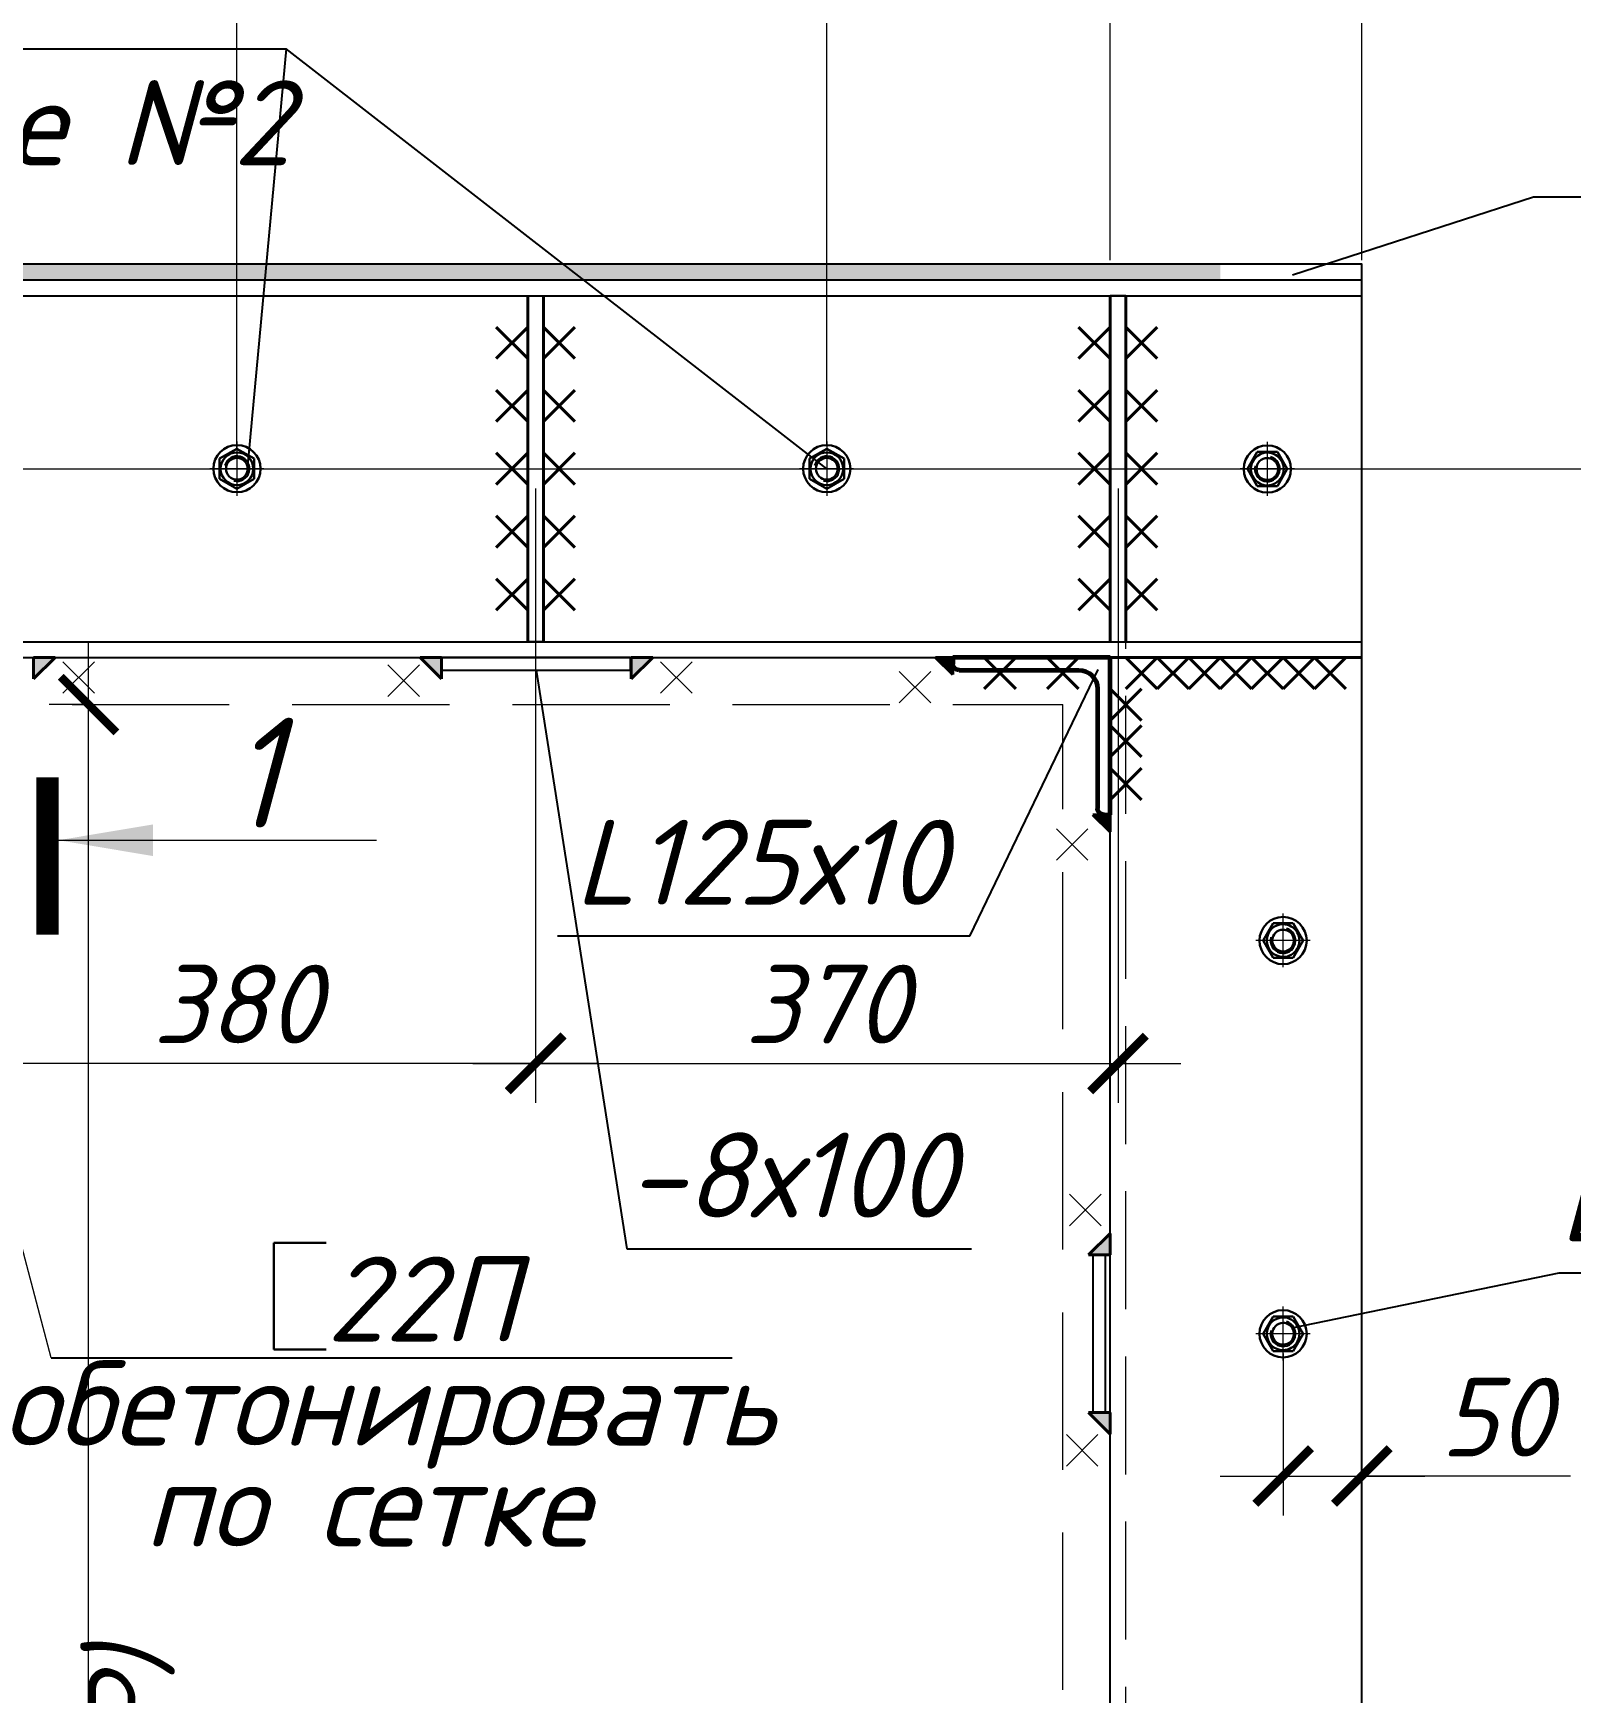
# Model space of a CAD drawing. Header units: millimetres. Extents: x 749182 to 2267578, y 70462 to 311449.
# Drawn here: x 2072604 to 2073581, y 119859 to 120914 of the extents above; entities that cross this region are included whole.
import ezdxf
from ezdxf.enums import TextEntityAlignment as Align

# ---------------------------------------------------------------- set-up
doc = ezdxf.new("R2010")
doc.units = ezdxf.units.MM
for name, pattern in [('015-60-22-12-0682-ПЗУ-20_П_изм1$0$K5LT_AXLED_REINFORCED', [13, 8, -2, 1, -2]), ('ГОСТ 2.303 4', [7, 5, -2, 0]), ('осеваяX2', [4, 2.5, -0.5, 0.5, -0.5])]:
    doc.linetypes.add(name, pattern=pattern)
doc.layers.get('Defpoints').update_dxf_attribs({"color": 255})
for name, color, linetype, lineweight in [('1Стены', 252, 'Continuous', 25), ('Оси', 165, 'осеваяX2', 13), ('Размер', 7, 'Continuous', 13), ('размеры', 7, 'Continuous', 9), ('Размеры КР', 164, 'Continuous', 9), ('сварка', 156, 'Continuous', 9), ('Стены', 184, 'Continuous', 40)]:
    doc.layers.add(name, color=color, linetype=linetype, lineweight=lineweight)
for name, color, linetype in [('VPORTS', 7, 'Continuous'), ('металл', 124, 'Continuous'), ('Текст', 7, 'Continuous'), ('Штриховка', 252, 'Continuous')]:
    doc.layers.add(name, color=color, linetype=linetype)
doc.styles.add('GOST 2.304_new', font='isocpeur.ttf', dxfattribs={"width": 0.9, "oblique": 15})
doc.styles.add('М2', font='isocpeui.ttf')
doc.dimstyles.new('SPDS', dxfattribs={"dimscale": 25, "dimtxt": 2.5, "dimasz": 1.77, "dimexe": 1.25, "dimexo": 0.625, "dimtad": 1, "dimdec": 0, "dimrnd": 0.001, "dimtxsty": 'GOST 2.304_new', "dimblk": 'ARCHTICK', "dimcen": 2.5, "dimdle": 2, "dimclrt": 256, "dimazin": 2, "dimtfac": 0.75, "dimtdec": 0, "dimtmove": 1, "dimatfit": 3, "dimfxl": 0, "dimtolj": 1, "dimlwd": 9, "dimlwe": 9, "dimarcsym": 0})
doc.dimstyles.new('SPDS 1_20', dxfattribs={"dimscale": 20, "dimtxt": 2.5, "dimasz": 1.77, "dimexe": 1.25, "dimexo": 0.625, "dimtad": 1, "dimdec": 0, "dimrnd": 0.001, "dimtxsty": 'М2', "dimblk": 'ARCHTICK', "dimcen": 2.5, "dimdle": 2, "dimclrt": 256, "dimadec": 0, "dimazin": 2, "dimtfac": 0.75, "dimtdec": 0, "dimtmove": 1, "dimatfit": 3, "dimfxl": 0, "dimtolj": 1, "dimlwd": 9, "dimlwe": 9, "dimarcsym": 0})

# ---------------------------------------------------------------- blocks, each defined once
blk = doc.blocks.new('м16')
at = {"layer": 'металл', "lineweight": 30, "ltscale": 20}
for p, q in [((-11, 6.4), (0, 12.7)), ((0, 12.7), (11, 6.4)), ((-11, -6.4), (-11, 6.4)), ((11, 6.4), (11, -6.4)), ((0, -12.7), (-11, -6.4)), ((11, -6.4), (0, -12.7))]:
    blk.add_line(p, q, dxfattribs=at)
blk.add_circle((0, 0), 15, dxfattribs=at)
for radius, start, end in [(10.4, 0, 180), (10.4, 180, 0), (6.92, 0, 180), (6.92, 180, 0)]:
    blk.add_arc((0, 0), radius, start, end, dxfattribs=at)
at = {"layer": 'металл', "linetype": 'Continuous', "lineweight": 25, "ltscale": 20}
blk.add_arc((0, 0), 8, 255, 165, dxfattribs=at)
at = {"layer": 'Оси', "ltscale": 20}
for p, q in [((0, 17.3), (0, -17.3)), ((17, 0), (-17.3, 0))]:
    blk.add_line(p, q, dxfattribs=at)
blk = doc.blocks.new('свар')
at = {"layer": 'сварка', "color": 0, "linetype": 'Continuous', "ltscale": 10}
for p, q in [((10, 10), (-10, -10)), ((-10, 10), (10, -10))]:
    blk.add_line(p, q, dxfattribs=at)
blk = doc.blocks.new('_ArchTick')
at = {"color": 0, "linetype": 'ByBlock', "const_width": 0.15}
blk.add_lwpolyline([(-0.5, -0.5), (0.5, 0.5)], dxfattribs=at)
blk = doc.blocks.new('*D1931')
at = {"layer": 'Defpoints', "color": 0, "lineweight": 20, "ltscale": 20, "transparency": 16777216}
for p in [(2073398.4, 120087.5), (2073448.4, 120087.5), (2073448.4, 119997)]:
    blk.add_point(p, dxfattribs=at)
at = {"layer": 'Размер', "color": 0, "lineweight": 9, "ltscale": 20, "transparency": 16777216}
for p, q in [((2073398.4, 120075), (2073398.4, 119972)), ((2073448.4, 120075), (2073448.4, 119972)), ((2073358.4, 119997), (2073488.4, 119997)), ((2073581.2, 119997), (2073448.4, 119997))]:
    blk.add_line(p, q, dxfattribs=at)
at = {"layer": 'Размер', "color": 0, "lineweight": 9, "ltscale": 20, "transparency": 16777216, "xscale": 35.4, "yscale": 35.4, "zscale": 35.4, "rotation": 180}
blk.add_blockref('_ArchTick', (2073398.4, 119997), dxfattribs=at)
at = {"layer": 'Размер', "color": 0, "lineweight": 9, "ltscale": 20, "transparency": 16777216, "xscale": 35.4, "yscale": 35.4, "zscale": 35.4}
blk.add_blockref('_ArchTick', (2073448.4, 119997), dxfattribs=at)
at = {"layer": 'Размер', "ltscale": 20, "transparency": 16777216, "insert": (2073533.7, 120034.5), "char_height": 50, "attachment_point": 5, "style": 'М2'}
blk.add_mtext('\\A1;50', dxfattribs=at)
blk = doc.blocks.new('*D1935')
at = {"layer": 'Defpoints', "color": 0, "lineweight": 20, "transparency": 16777216}
for p in [(2073448.4, 121445.3), (2073288.4, 120757.5), (2073448.4, 120757.5)]:
    blk.add_point(p, dxfattribs=at)
at = {"layer": 'Размеры КР', "color": 0, "lineweight": 9, "transparency": 16777216}
for p, q in [((2073288.4, 120770), (2073288.4, 121470.3)), ((2073448.4, 120770), (2073448.4, 121470.3)), ((2073248.4, 121445.3), (2073488.4, 121445.3))]:
    blk.add_line(p, q, dxfattribs=at)
at = {"layer": 'Размеры КР', "color": 0, "lineweight": 9, "transparency": 16777216, "xscale": 35.4, "yscale": 35.4, "zscale": 35.4, "rotation": 180}
blk.add_blockref('_ArchTick', (2073288.4, 121445.3), dxfattribs=at)
at = {"layer": 'Размеры КР', "color": 0, "lineweight": 9, "transparency": 16777216, "xscale": 35.4, "yscale": 35.4, "zscale": 35.4}
blk.add_blockref('_ArchTick', (2073448.4, 121445.3), dxfattribs=at)
at = {"layer": 'Размеры КР', "lineweight": 20, "transparency": 16777216, "insert": (2073368.4, 121482.8), "char_height": 50, "attachment_point": 5, "style": 'М2'}
blk.add_mtext('\\A1;160', dxfattribs=at)
blk = doc.blocks.new('*D1920')
at = {"layer": 'Defpoints', "color": 0, "lineweight": 20, "ltscale": 20, "transparency": 16777216}
for p in [(2072638.9, 120487.5), (2072652.8, 120487.5), (2072672.8, 118487.5)]:
    blk.add_point(p, dxfattribs=at)
at = {"layer": 'Размер', "color": 0, "lineweight": 9, "ltscale": 20, "transparency": 16777216}
for p, q in [((2072638.9, 118447.5), (2072638.9, 120527.5)), ((2072640.3, 120487.5), (2072613.9, 120487.5)), ((2072660.3, 118487.5), (2072613.9, 118487.5))]:
    blk.add_line(p, q, dxfattribs=at)
at = {"layer": 'Размер', "color": 0, "lineweight": 9, "ltscale": 20, "transparency": 16777216, "xscale": 35.4, "yscale": 35.4, "zscale": 35.4}
for p, rotation in [((2072638.9, 120487.5), 90), ((2072638.9, 118487.5), 270)]:
    blk.add_blockref('_ArchTick', p, dxfattribs=dict(at, rotation=rotation))
at = {"layer": 'Размер', "ltscale": 20, "transparency": 16777216, "insert": (2072628.9, 119622.1), "char_height": 50, "width": 670.583, "attachment_point": 5, "rotation": 90, "style": 'М2'}
blk.add_mtext('\\A1;2000 \\P(уточнять по АР)', dxfattribs=at)
blk = doc.blocks.new('*D1919')
at = {"layer": 'Defpoints', "color": 0, "lineweight": 20, "transparency": 16777216}
for p in [(2073288.4, 121445.3), (2073288.4, 121126.8), (2073108.2, 120639.7)]:
    blk.add_point(p, dxfattribs=at)
at = {"layer": 'Размеры КР', "color": 0, "lineweight": 9, "transparency": 16777216}
for p, q in [((2073108.2, 120652.2), (2073108.2, 121470.3)), ((2073288.4, 121139.3), (2073288.4, 121470.3)), ((2073068.2, 121445.3), (2073328.4, 121445.3))]:
    blk.add_line(p, q, dxfattribs=at)
at = {"layer": 'Размеры КР', "color": 0, "lineweight": 9, "transparency": 16777216, "xscale": 35.4, "yscale": 35.4, "zscale": 35.4, "rotation": 180}
blk.add_blockref('_ArchTick', (2073108.2, 121445.3), dxfattribs=at)
at = {"layer": 'Размеры КР', "color": 0, "lineweight": 9, "transparency": 16777216, "xscale": 35.4, "yscale": 35.4, "zscale": 35.4}
blk.add_blockref('_ArchTick', (2073288.4, 121445.3), dxfattribs=at)
at = {"layer": 'Размеры КР', "lineweight": 20, "transparency": 16777216, "insert": (2073198.3, 121482.8), "char_height": 50, "attachment_point": 5, "style": 'М2'}
blk.add_mtext('\\A1;180', dxfattribs=at)
blk = doc.blocks.new('*D1914')
at = {"layer": 'Defpoints', "color": 0, "lineweight": 20, "transparency": 16777216}
for p in [(2072923.1, 120637.5), (2073293.4, 120637.5), (2073293.4, 120259.3)]:
    blk.add_point(p, dxfattribs=at)
at = {"layer": 'Размеры КР', "color": 0, "lineweight": 9, "transparency": 16777216}
for p, q in [((2072923.1, 120625), (2072923.1, 120234.3)), ((2073293.4, 120625), (2073293.4, 120234.3)), ((2072883.1, 120259.3), (2073333.4, 120259.3))]:
    blk.add_line(p, q, dxfattribs=at)
at = {"layer": 'Размеры КР', "color": 0, "lineweight": 9, "transparency": 16777216, "xscale": 35.4, "yscale": 35.4, "zscale": 35.4, "rotation": 180}
blk.add_blockref('_ArchTick', (2072923.1, 120259.3), dxfattribs=at)
at = {"layer": 'Размеры КР', "color": 0, "lineweight": 9, "transparency": 16777216, "xscale": 35.4, "yscale": 35.4, "zscale": 35.4}
blk.add_blockref('_ArchTick', (2073293.4, 120259.3), dxfattribs=at)
at = {"layer": 'Размеры КР', "lineweight": 20, "transparency": 16777216, "insert": (2073108.2, 120297.1), "char_height": 50, "attachment_point": 5, "style": 'М2'}
blk.add_mtext('\\A1;370', dxfattribs=at)
blk = doc.blocks.new('*D1915')
at = {"layer": 'Defpoints', "color": 0, "lineweight": 20, "transparency": 16777216}
for p in [(2072543.4, 120637.5), (2072923.1, 120637.5), (2072923.1, 120259.6)]:
    blk.add_point(p, dxfattribs=at)
at = {"layer": 'Размеры КР', "color": 0, "lineweight": 9, "transparency": 16777216}
for p, q in [((2072543.4, 120625), (2072543.4, 120234.6)), ((2072923.1, 120625), (2072923.1, 120234.6)), ((2072503.4, 120259.6), (2072963.1, 120259.6))]:
    blk.add_line(p, q, dxfattribs=at)
at = {"layer": 'Размеры КР', "color": 0, "lineweight": 9, "transparency": 16777216, "xscale": 35.4, "yscale": 35.4, "zscale": 35.4, "rotation": 180}
blk.add_blockref('_ArchTick', (2072543.4, 120259.6), dxfattribs=at)
at = {"layer": 'Размеры КР', "color": 0, "lineweight": 9, "transparency": 16777216, "xscale": 35.4, "yscale": 35.4, "zscale": 35.4}
blk.add_blockref('_ArchTick', (2072923.1, 120259.6), dxfattribs=at)
at = {"layer": 'Размеры КР', "lineweight": 20, "transparency": 16777216, "insert": (2072733.2, 120297.1), "char_height": 50, "attachment_point": 5, "style": 'М2'}
blk.add_mtext('\\A1;380', dxfattribs=at)
blk = doc.blocks.new('*D1939')
at = {"layer": 'Defpoints', "color": 0, "lineweight": 20, "transparency": 16777216}
for p in [(2072733.2, 121445.3), (2072358.4, 120637.5), (2072733.2, 120637.5)]:
    blk.add_point(p, dxfattribs=at)
at = {"layer": 'Размеры КР', "color": 0, "lineweight": 9, "transparency": 16777216}
for p, q in [((2072358.4, 120650), (2072358.4, 121470.3)), ((2072733.2, 120650), (2072733.2, 121470.3)), ((2072318.4, 121445.3), (2072773.2, 121445.3))]:
    blk.add_line(p, q, dxfattribs=at)
at = {"layer": 'Размеры КР', "color": 0, "lineweight": 9, "transparency": 16777216, "xscale": 35.4, "yscale": 35.4, "zscale": 35.4, "rotation": 180}
blk.add_blockref('_ArchTick', (2072358.4, 121445.3), dxfattribs=at)
at = {"layer": 'Размеры КР', "color": 0, "lineweight": 9, "transparency": 16777216, "xscale": 35.4, "yscale": 35.4, "zscale": 35.4}
blk.add_blockref('_ArchTick', (2072733.2, 121445.3), dxfattribs=at)
at = {"layer": 'Размеры КР', "lineweight": 20, "transparency": 16777216, "insert": (2072545.8, 121483.2), "char_height": 50, "attachment_point": 5, "style": 'М2'}
blk.add_mtext('\\A1;375', dxfattribs=at)
blk = doc.blocks.new('*D1940')
at = {"layer": 'Defpoints', "color": 0, "lineweight": 20, "transparency": 16777216}
for p in [(2073108.2, 121445.3), (2072733.2, 120637.5), (2073108.2, 120639.7)]:
    blk.add_point(p, dxfattribs=at)
at = {"layer": 'Размеры КР', "color": 0, "lineweight": 9, "transparency": 16777216}
for p, q in [((2072733.2, 120650), (2072733.2, 121470.3)), ((2073108.2, 120652.2), (2073108.2, 121470.3)), ((2072693.2, 121445.3), (2073148.2, 121445.3))]:
    blk.add_line(p, q, dxfattribs=at)
at = {"layer": 'Размеры КР', "color": 0, "lineweight": 9, "transparency": 16777216, "xscale": 35.4, "yscale": 35.4, "zscale": 35.4, "rotation": 180}
blk.add_blockref('_ArchTick', (2072733.2, 121445.3), dxfattribs=at)
at = {"layer": 'Размеры КР', "color": 0, "lineweight": 9, "transparency": 16777216, "xscale": 35.4, "yscale": 35.4, "zscale": 35.4}
blk.add_blockref('_ArchTick', (2073108.2, 121445.3), dxfattribs=at)
at = {"layer": 'Размеры КР', "lineweight": 20, "transparency": 16777216, "insert": (2072920.7, 121483.2), "char_height": 50, "attachment_point": 5, "style": 'М2'}
blk.add_mtext('\\A1;375', dxfattribs=at)

msp = doc.modelspace()

# ---------------------------------------------------------------- hatches: boundary and pattern name
at = {"layer": 'Стены', "linetype": 'Continuous', "ltscale": 5}
for points in [[(2072603.9425, 120517.4941), (2072617.586, 120517.4941), (2072603.9425, 120503.8507)], [(2072863.2555, 120517.4941), (2072849.6121, 120517.4941), (2072863.2555, 120503.8507)], [(2072983.9425, 120517.4941), (2072997.586, 120517.4941), (2072983.9425, 120503.8507)], [(2073288.3582, 120137.5821), (2073288.3582, 120151.2255), (2073274.7148, 120137.5821)], [(2073288.3582, 120037.3865), (2073288.3582, 120023.7431), (2073274.7148, 120037.3865)]]:
    msp.add_hatch(color=256, dxfattribs=at).paths.add_polyline_path(points, flags=0)
at = {"layer": 'Стены', "linetype": 'Continuous', "ltscale": 4}
for points in [[(2073188.3582, 120517.4941), (2073177.4435, 120517.4941), (2073188.3582, 120506.5794)], [(2073288.3582, 120417.4941), (2073277.4435, 120417.4941), (2073288.3582, 120406.5794)]]:
    msp.add_hatch(color=256, dxfattribs=at).paths.add_polyline_path(points, flags=0)
at = {"layer": 'Штриховка', "ltscale": 20}
h = msp.add_hatch(dxfattribs=at)
h.set_pattern_fill('AR-SAND', color=256, scale=0.3)
h.set_pattern_definition([(37.5, (-40076610.999, -1073243.946), (-0.4800093888, 14.68239712), [0, -11.5824, 0, -12.954, 0, -12.3825]), (7.5, (-40076611, -1073243.946), (13.485698494, 21.504753017), [0, -6.2484, 0, -10.4394, 0, -4.0005]), (327.5, (-40076620.372, -1073243.946), (23.7297711072, 0.0431155404), [0, -3.81, 0, -13.716, 0, -17.907]), (317.5, (-40076620.372, -1073243.946), (22.906693574, 6.687879698), [0, -1.905, 0, -8.9916, 0, -10.287])])
h.paths.add_polyline_path([(2073358.3582, 120767.9178), (2072008.3484, 120767.9178), (2072008.3484, 120757.9178), (2072008.3484, 120757.4941), (2073358.3582, 120757.9178)])

# ---------------------------------------------------------------- linework, layer by layer
at = {"layer": '1Стены', "linetype": 'ГОСТ 2.303 4', "lineweight": 13, "ltscale": 15}
msp.add_line((2073298.3582, 118423.0629), (2073298.3582, 120553.0727), dxfattribs=at)
at = {"layer": '1Стены', "linetype": 'ГОСТ 2.303 4', "lineweight": 13, "ltscale": 20}
for p in [(2072208.3484, 120487.4941), (2073258.3582, 118461.0629)]:
    msp.add_line(p, (2073258.3582, 120487.4941), dxfattribs=at)
at = {"layer": 'VPORTS', "ltscale": 100}
msp.add_line((2073199.2512, 120340.2785), (2072937.0597, 120340.2785), dxfattribs=at)
msp.add_lwpolyline([(2072018.3484, 120757.4941), (2073448.3582, 120757.4941), (2073448.3582, 120767.5021), (2072018.3484, 120767.5021)], close=True, dxfattribs=at)
at = {"layer": 'металл', "color": 0, "ltscale": 20}
for p, q in [((2072018.3484, 120757.4941), (2073448.3582, 120757.4941)), ((2073448.3582, 118271.0629), (2073448.3582, 120757.4941)), ((2072018.3484, 120747.4941), (2073448.3582, 120747.4941)), ((2072018.3484, 120527.4941), (2073448.3582, 120527.4941)), ((2072018.3484, 120517.4941), (2073448.3582, 120517.4941)), ((2073288.3582, 120517.4941), (2073448.3582, 120517.4941)), ((2073288.3582, 118433.0629), (2073288.3582, 120503.0727))]:
    msp.add_line(p, q, dxfattribs=at)
at = {"layer": 'металл', "ltscale": 20}
for points in [[(2072918.0967, 120747.4941), (2072928.092, 120747.4941), (2072928.092, 120527.4941), (2072918.0967, 120527.4941)], [(2073298.3533, 120747.4941), (2073288.358, 120747.4941), (2073288.358, 120527.4941), (2073298.3533, 120527.4941)], [(2072863.3533, 120517.4941), (2072863.3533, 120509.4941), (2072983.3533, 120509.4941), (2072983.3533, 120517.4941)], [(2073285.3492, 120137.4843), (2073277.3492, 120137.4843), (2073277.3492, 120037.4843), (2073285.3492, 120037.4843)]]:
    msp.add_lwpolyline(points, close=True, dxfattribs=at)
at = {"layer": 'Оси', "linetype": '015-60-22-12-0682-ПЗУ-20_П_изм1$0$K5LT_AXLED_REINFORCED', "ltscale": 100}
msp.add_line((2071876.2867, 120637.4941), (2073590.4199, 120637.4941), dxfattribs=at)
at = {"layer": 'Размер', "linetype": 'Continuous', "ltscale": 20}
msp.add_line((2072619.7424, 120401.278), (2072821.8737, 120401.278), dxfattribs=at)
at = {"layer": 'Размер', "linetype": 'Continuous', "ltscale": 20, "const_width": 14}
msp.add_lwpolyline([(2072612.7424, 120341.278), (2072612.7424, 120441.278)], dxfattribs=at)
at = {"layer": 'Размер', "linetype": 'Continuous', "ltscale": 20}
msp.add_solid([(2072619.7424, 120401.278), (2072679.8324, 120411.3336), (2072679.8324, 120391.2224)], dxfattribs=at)
at = {"layer": 'размеры', "ltscale": 20}
msp.add_line((2072615.068, 120072.2002), (2072479.8203, 120583.7197), dxfattribs=at)
at = {"layer": 'Размеры КР', "lineweight": 20}
for p, q in [((2072543.3519, 120637.494), (2072923.0738, 120637.4921)), ((2072543.3519, 120637.494), (2072923.0738, 120637.4921)), ((2072923.0929, 120637.494), (2073293.3638, 120637.4946))]:
    msp.add_line(p, q, dxfattribs=at)
at = {"layer": 'Стены', "color": 0, "linetype": 'Continuous', "ltscale": 10}
for p, q in [((2072918.1014, 120747.4941), (2072918.1014, 120527.4941)), ((2072928.0967, 120747.4941), (2072928.0967, 120527.4941)), ((2073288.3533, 120747.4941), (2073288.3533, 120527.4941)), ((2073298.3486, 120747.4941), (2073298.3486, 120527.4941)), ((2072918.1014, 120727.4941), (2072898.1014, 120707.4941)), ((2072918.1014, 120707.4941), (2072898.1014, 120727.4941)), ((2072928.0967, 120727.4941), (2072948.0967, 120707.4941)), ((2072928.0967, 120707.4941), (2072948.0967, 120727.4941)), ((2073288.3533, 120727.4941), (2073268.3533, 120707.4941)), ((2073288.3533, 120707.4941), (2073268.3533, 120727.4941)), ((2073298.3486, 120727.4941), (2073318.3486, 120707.4941)), ((2073298.3486, 120707.4941), (2073318.3486, 120727.4941)), ((2072918.1014, 120687.4941), (2072898.1014, 120667.4941)), ((2072918.1014, 120667.4941), (2072898.1014, 120687.4941)), ((2072928.0967, 120687.4941), (2072948.0967, 120667.4941)), ((2072928.0967, 120667.4941), (2072948.0967, 120687.4941)), ((2073288.3533, 120687.4941), (2073268.3533, 120667.4941)), ((2073288.3533, 120667.4941), (2073268.3533, 120687.4941)), ((2073298.3486, 120687.4941), (2073318.3486, 120667.4941)), ((2073298.3486, 120667.4941), (2073318.3486, 120687.4941)), ((2072918.1014, 120647.4941), (2072898.1014, 120627.4941)), ((2072918.1014, 120627.4941), (2072898.1014, 120647.4941)), ((2072928.0967, 120647.4941), (2072948.0967, 120627.4941)), ((2072928.0967, 120627.4941), (2072948.0967, 120647.4941)), ((2073288.3533, 120647.4941), (2073268.3533, 120627.4941)), ((2073288.3533, 120627.4941), (2073268.3533, 120647.4941)), ((2073298.3486, 120647.4941), (2073318.3486, 120627.4941)), ((2073298.3486, 120627.4941), (2073318.3486, 120647.4941)), ((2072918.1014, 120607.4941), (2072898.1014, 120587.4941)), ((2072918.1014, 120587.4941), (2072898.1014, 120607.4941)), ((2072928.0967, 120607.4941), (2072948.0967, 120587.4941)), ((2072928.0967, 120587.4941), (2072948.0967, 120607.4941)), ((2073288.3533, 120607.4941), (2073268.3533, 120587.4941)), ((2073288.3533, 120587.4941), (2073268.3533, 120607.4941)), ((2073298.3486, 120607.4941), (2073318.3486, 120587.4941)), ((2073298.3486, 120587.4941), (2073318.3486, 120607.4941)), ((2072918.1014, 120567.4941), (2072898.1014, 120547.4941)), ((2072918.1014, 120547.4941), (2072898.1014, 120567.4941)), ((2072928.0967, 120567.4941), (2072948.0967, 120547.4941)), ((2072928.0967, 120547.4941), (2072948.0967, 120567.4941)), ((2073288.3533, 120567.4941), (2073268.3533, 120547.4941)), ((2073288.3533, 120547.4941), (2073268.3533, 120567.4941)), ((2073298.3486, 120567.4941), (2073318.3486, 120547.4941)), ((2073298.3486, 120547.4941), (2073318.3486, 120567.4941)), ((2073288.3582, 120517.4941), (2073188.3582, 120517.4941)), ((2073228.3582, 120517.4941), (2073208.3582, 120497.4941)), ((2073208.3582, 120517.4941), (2073228.3582, 120497.4941)), ((2073268.3582, 120517.4941), (2073248.3582, 120497.4941)), ((2073248.3582, 120517.4941), (2073268.3582, 120497.4941)), ((2073288.3582, 120517.4941), (2073288.3582, 120417.4941)), ((2073288.3582, 120517.4941), (2073448.3582, 120517.4941)), ((2073448.3582, 120517.4941), (2073288.3582, 120517.4941)), ((2073298.3582, 120517.4941), (2073318.3582, 120497.4941)), ((2073318.3582, 120517.4941), (2073298.3582, 120497.4941)), ((2073318.3582, 120517.4941), (2073298.3582, 120497.4941)), ((2073298.3582, 120517.4941), (2073318.3582, 120497.4941)), ((2073318.3582, 120517.4941), (2073338.3582, 120497.4941)), ((2073338.3582, 120517.4941), (2073318.3582, 120497.4941)), ((2073338.3582, 120517.4941), (2073318.3582, 120497.4941)), ((2073318.3582, 120517.4941), (2073338.3582, 120497.4941)), ((2073338.3582, 120517.4941), (2073358.3582, 120497.4941)), ((2073358.3582, 120517.4941), (2073338.3582, 120497.4941)), ((2073358.3582, 120517.4941), (2073338.3582, 120497.4941)), ((2073338.3582, 120517.4941), (2073358.3582, 120497.4941)), ((2073358.3582, 120517.4941), (2073378.3582, 120497.4941)), ((2073378.3582, 120517.4941), (2073358.3582, 120497.4941)), ((2073378.3582, 120517.4941), (2073358.3582, 120497.4941)), ((2073358.3582, 120517.4941), (2073378.3582, 120497.4941)), ((2073378.3582, 120517.4941), (2073398.3582, 120497.4941)), ((2073398.3582, 120517.4941), (2073378.3582, 120497.4941)), ((2073398.3582, 120517.4941), (2073378.3582, 120497.4941)), ((2073378.3582, 120517.4941), (2073398.3582, 120497.4941)), ((2073418.3582, 120517.4941), (2073398.3582, 120497.4941)), ((2073398.3582, 120517.4941), (2073418.3582, 120497.4941)), ((2073398.3582, 120517.4941), (2073418.3582, 120497.4941)), ((2073418.3582, 120517.4941), (2073398.3582, 120497.4941)), ((2073418.3582, 120517.4941), (2073438.3582, 120497.4941)), ((2073438.3582, 120517.4941), (2073418.3582, 120497.4941)), ((2073438.3582, 120517.4941), (2073418.3582, 120497.4941)), ((2073418.3582, 120517.4941), (2073438.3582, 120497.4941)), ((2073288.3582, 120497.4941), (2073308.3582, 120477.4941)), ((2073288.3582, 120477.4941), (2073308.3582, 120497.4941)), ((2073288.3582, 120474.2635), (2073308.3582, 120454.2635)), ((2073288.3582, 120454.2635), (2073308.3582, 120474.2635)), ((2073288.3582, 120447.0628), (2073308.3582, 120427.0628)), ((2073288.3582, 120427.0628), (2073308.3582, 120447.0628))]:
    msp.add_line(p, q, dxfattribs=at)
at = {"layer": 'Стены', "color": 0, "linetype": 'Continuous', "ltscale": 5}
for p, q in [((2072603.9425, 120517.4941), (2072617.586, 120517.4941)), ((2072617.586, 120517.4941), (2072603.9425, 120503.8507)), ((2072603.9425, 120503.8507), (2072603.9425, 120517.4941)), ((2072863.2555, 120517.4941), (2072849.6121, 120517.4941)), ((2072849.6121, 120517.4941), (2072863.2555, 120503.8507)), ((2072863.2555, 120503.8507), (2072863.2555, 120517.4941)), ((2072983.9425, 120517.4941), (2072997.586, 120517.4941)), ((2072997.586, 120517.4941), (2072983.9425, 120503.8507)), ((2072983.9425, 120503.8507), (2072983.9425, 120517.4941)), ((2073288.3582, 120151.2255), (2073274.7148, 120137.5821)), ((2073288.3582, 120137.5821), (2073288.3582, 120151.2255)), ((2073274.7148, 120137.5821), (2073288.3582, 120137.5821)), ((2073288.3582, 120023.7431), (2073274.7148, 120037.3865)), ((2073274.7148, 120037.3865), (2073288.3582, 120037.3865)), ((2073288.3582, 120037.3865), (2073288.3582, 120023.7431))]:
    msp.add_line(p, q, dxfattribs=at)
at = {"layer": 'Стены', "color": 0, "linetype": 'Continuous', "ltscale": 4}
for p, q in [((2073188.3582, 120517.4941), (2073177.4435, 120517.4941)), ((2073177.4435, 120517.4941), (2073188.3582, 120506.5794)), ((2073188.3582, 120506.5794), (2073188.3582, 120517.4941)), ((2073288.3582, 120417.4941), (2073277.4435, 120417.4941)), ((2073277.4435, 120417.4941), (2073288.3582, 120406.5794)), ((2073288.3582, 120406.5794), (2073288.3582, 120417.4941))]:
    msp.add_line(p, q, dxfattribs=at)
at = {"layer": 'Текст', "ltscale": 20}
for p, q in [((2072349.6997, 120904.4004), (2072764.4347, 120904.4004)), ((2072764.4347, 120904.4004), (2072739.5424, 120634.7006)), ((2073108.2284, 120637.4941), (2072764.4347, 120904.4004)), ((2073404.3258, 120760.8593), (2073557.6161, 120810.304)), ((2073557.6161, 120810.304), (2073984.5461, 120810.304)), ((2072923.3533, 120509.4941), (2072981.1209, 120141.4064)), ((2073199.2512, 120340.2785), (2073280.8216, 120509.8323)), ((2072981.1209, 120141.4064), (2073200.242, 120141.4064)), ((2073404.2137, 120091.1684), (2073573.9624, 120126.277)), ((2073573.9624, 120126.277), (2074033.6974, 120126.277)), ((2072615.068, 120072.2002), (2073048.0774, 120072.2002))]:
    msp.add_line(p, q, dxfattribs=at)
at = {"layer": 'Текст', "linetype": 'Continuous', "lineweight": 60, "ltscale": 10, "extrusion": (0, 0, -1)}
for p, q in [((2073188.3582, 120517.4941), (2073188.3582, 120513.4941)), ((2073288.3582, 120517.4941), (2073188.3582, 120517.4941)), ((2073288.3582, 120417.4941), (2073288.3582, 120517.4941)), ((2073192.3582, 120509.4941), (2073268.3582, 120509.4941)), ((2073280.3582, 120497.4941), (2073280.3582, 120421.4941)), ((2073284.3582, 120417.4941), (2073288.3582, 120417.4941))]:
    msp.add_line(p, q, dxfattribs=at)
at = {"layer": 'Текст', "lineweight": 30, "ltscale": 10}
for p, q in [((2072789.9684, 120145.2906), (2072756.7477, 120145.2906)), ((2072756.7477, 120145.2906), (2072756.7477, 120077.5275)), ((2072789.9684, 120077.5275), (2072756.7477, 120077.5275))]:
    msp.add_line(p, q, dxfattribs=at)
at = {"layer": 'Текст', "linetype": 'Continuous', "lineweight": 60, "ltscale": 10, "extrusion": (0, 0, -1)}
for centre, radius, start, end in [((-2073192.3582, 120513.4941), 4, 270, 0), ((-2073268.3582, 120497.4941), 12, 90, 180), ((-2073284.3582, 120421.4941), 4, 270, 0)]:
    msp.add_arc(centre, radius, start, end, dxfattribs=at)

# ---------------------------------------------------------------- block references
at = {"layer": 'Размер'}
for p in [(2072733.2128, 120637.4927), (2073108.2284, 120637.4943)]:
    msp.add_blockref('м16', p, dxfattribs=at)
at = {"layer": 'Размер', "rotation": 270.0000000001111}
for p in [(2073388.3558, 120637.3216), (2073398.3582, 120337.4941), (2073398.3582, 120087.4843)]:
    msp.add_blockref('м16', p, dxfattribs=at)
at = {"layer": 'Размер', "color": 0, "xscale": -1}
for p in [(2072632.5751, 120504.7478), (2073012.5751, 120504.7478), (2072839.2096, 120502.7442), (2073164.3124, 120498.5957), (2073264.3124, 120398.5957)]:
    msp.add_blockref('свар', p, dxfattribs=at)
at = {"layer": 'Размер', "color": 0, "rotation": 270.0000000023722}
for p in [(2073272.6029, 120166.2147), (2073270.5992, 120013.3406)]:
    msp.add_blockref('свар', p, dxfattribs=at)

# ---------------------------------------------------------------- texts
at = {"layer": 'Размер', "linetype": 'Continuous', "ltscale": 20, "style": 'GOST 2.304_new', "oblique": 15, "width": 0.9}
msp.add_text('1', height=70, dxfattribs=at).set_placement((2072728.3809, 120409.1932))
at = {"layer": 'Текст', "ltscale": 20, "style": 'М2'}
msp.add_text('на р-ре №2', height=54, dxfattribs=at).set_placement((2072564.5672, 120884.4004), align=Align.TOP_CENTER)
for s, p in [('L125х10', (2073065.8362, 120360.2785)), ('-8х100', (2073085.5936, 120161.4064)), ('Шпилька М16', (2073803.8299, 120146.277))]:
    msp.add_text(s, height=54, dxfattribs=at).set_placement(p, align=Align.CENTER)
at = {"layer": 'Текст', "ltscale": 10, "style": 'М2'}
for s, p in [('22П', (2072850.9435, 120082.5697)), ('обетонировать ', (2072847.4538, 120016.3643)), ('по сетке', (2072815.6932, 119952.143))]:
    msp.add_text(s, height=54, dxfattribs=at).set_placement(p, align=Align.CENTER)

# ---------------------------------------------------------------- dimensions: what is measured, and where the dimension line sits
at = {"layer": 'Размер', "ltscale": 20}
dim = msp.add_linear_dim(base=(2072638.8878, 120487.4941), p1=(2072672.7945, 118487.4941), p2=(2072652.7945, 120487.4941), angle=90, text='<> \\P(уточнять по АР)', dimstyle='SPDS 1_20', override={"dimtxsty": 'М2'}, dxfattribs=at)
dim.commit()
dim.dimension.update_dxf_attribs({"geometry": '*D1920', "text_midpoint": (2072718.0838, 119622.0566), "dimtype": 160})
dim = msp.add_linear_dim(base=(2073448.3582, 119996.9963), p1=(2073398.3582, 120087.4843), p2=(2073448.3582, 120087.4843), dimstyle='SPDS', override={"dimscale": 20, "dimtxsty": 'М2', "dimfxl": 1.25, "dimtfill": 0, "dimarcsym": 1}, dxfattribs=at)
dim.commit()
dim.dimension.update_dxf_attribs({"geometry": '*D1931', "text_midpoint": (2073533.6716, 119996.9963), "dimtype": 160})
at = {"layer": 'Размеры КР', "lineweight": 20}
for base, p1, p2, picture, middle in [((2072733.2128, 121445.346), (2072358.3507, 120637.494), (2072733.2128, 120637.4941), '*D1939', (2072545.7818, 121483.168)), ((2073108.2284, 121445.346), (2072733.2128, 120637.4941), (2073108.2284, 120639.7288), '*D1940', (2072920.7206, 121483.168)), ((2073288.3582, 121445.346), (2073108.2284, 120639.7288), (2073288.3582, 121126.8263), '*D1919', (2073198.2933, 121482.846)), ((2073448.3582, 121445.346), (2073288.3582, 120757.4941), (2073448.3582, 120757.4941), '*D1935', (2073368.3582, 121482.846)), ((2072923.0738, 120259.5681), (2072543.3519, 120637.494), (2072923.0738, 120637.4921), '*D1915', (2072733.2128, 120297.0681)), ((2073293.3542, 120259.294), (2072923.0929, 120637.494), (2073293.3542, 120637.494), '*D1914', (2073108.2236, 120297.1159))]:
    dim = msp.add_linear_dim(base=base, p1=p1, p2=p2, dimstyle='SPDS 1_20', dxfattribs=at)
    dim.commit()
    dim.dimension.update_dxf_attribs({"geometry": picture, "text_midpoint": middle})

doc.saveas('drawing.dxf')
